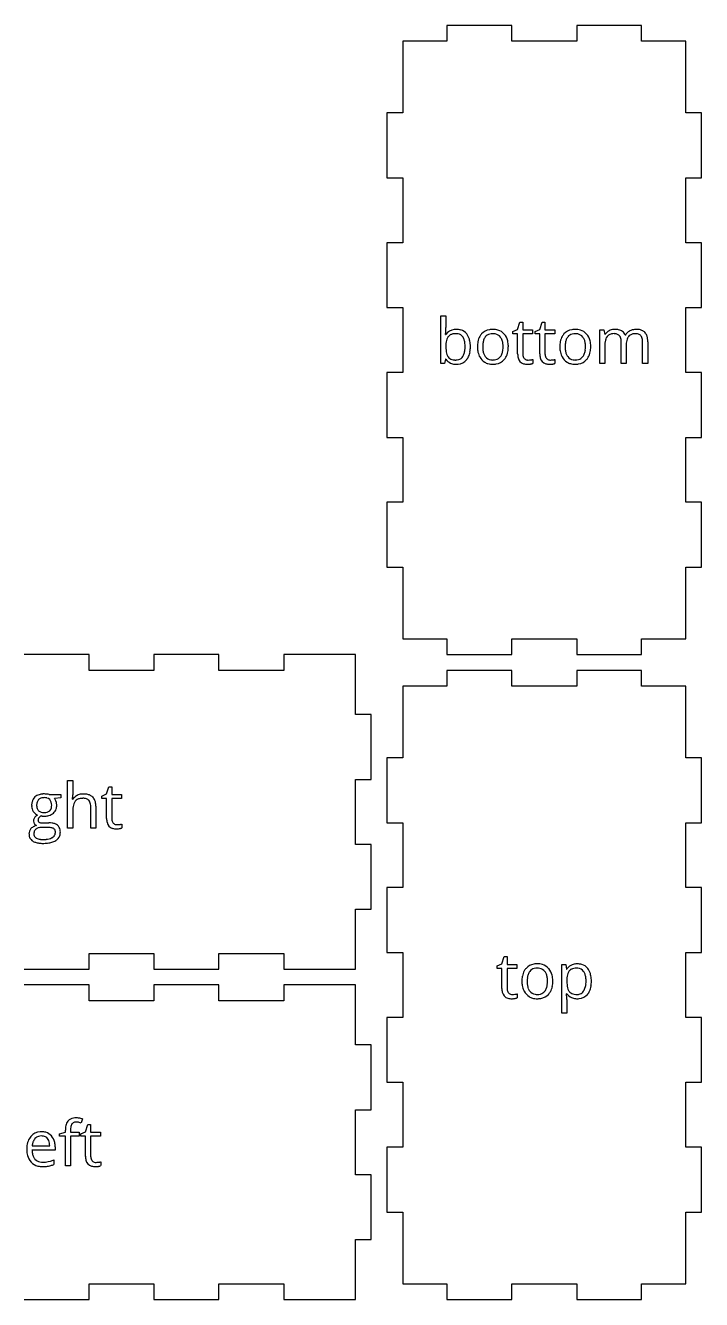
# Model space of a CAD drawing. Header units: millimetres. Extents: x 0 to 246, y 3 to 246.
# Drawn here: x 117 to 246, y 3 to 246 of the extents above; entities that cross this region are included whole.
import ezdxf

# ---------------------------------------------------------------- set-up
doc = ezdxf.new("R2010")
doc.units = ezdxf.units.MM

msp = doc.modelspace()

# ---------------------------------------------------------------- linework, layer by layer
at = {"layer": 'bottom_labelLayer'}
for p, q in [((196.26, 181.5), (196.26, 190.62)), ((196.26, 190.62), (197.23, 190.62)), ((197.23, 190.62), (197.23, 188.4)), ((210.01, 187.63), (210.93, 188.04)), ((210.01, 187.17), (210.01, 187.63)), ((210.93, 187.17), (210.01, 187.17)), ((210.93, 188.04), (211.34, 189.41)), ((210.93, 183.35), (210.93, 187.17)), ((211.34, 189.41), (211.9, 189.41)), ((211.9, 189.41), (211.9, 187.92)), ((211.9, 187.92), (213.77, 187.92)), ((213.77, 187.17), (211.9, 187.17)), ((211.9, 187.17), (211.9, 183.39)), ((213.77, 187.92), (213.77, 187.17)), ((214.25, 187.63), (215.17, 188.04)), ((214.25, 187.17), (214.25, 187.63)), ((215.17, 187.17), (214.25, 187.17)), ((215.17, 188.04), (215.58, 189.41)), ((215.17, 183.35), (215.17, 187.17)), ((215.58, 189.41), (216.14, 189.41)), ((216.14, 189.41), (216.14, 187.92)), ((216.14, 187.92), (218, 187.92)), ((218, 187.17), (216.14, 187.17)), ((216.14, 187.17), (216.14, 183.39)), ((218, 187.92), (218, 187.17)), ((226.58, 181.5), (226.58, 187.92)), ((226.58, 187.92), (227.37, 187.92)), ((227.37, 187.92), (227.53, 187.04)), ((197.19, 187.07), (197.23, 187.07)), ((227.53, 187.04), (227.58, 187.04)), ((227.55, 184.87), (227.55, 181.5)), ((230.67, 181.5), (230.67, 185.68)), ((231.45, 186.95), (231.49, 186.95)), ((231.64, 185.09), (231.64, 181.5)), ((234.77, 181.5), (234.77, 185.68)), ((235.74, 185.69), (235.74, 181.5)), ((197.16, 182.33), (196.96, 181.5)), ((197.23, 182.33), (197.16, 182.33)), ((213.81, 182.3), (213.81, 181.56)), ((218.05, 182.3), (218.05, 181.56)), ((196.96, 181.5), (196.26, 181.5)), ((227.55, 181.5), (226.58, 181.5)), ((231.64, 181.5), (230.67, 181.5)), ((235.74, 181.5), (234.77, 181.5))]:
    msp.add_line(p, q, dxfattribs=at)
for centre, radius, start, end in [((182.6, 188.2), 14.63, 355.7238, 358.1259), ((176.95, 188.39), 20.28, 358.1123, 0.0485), ((199.05, 185.8), 2.21, 95.1835, 145.1109), ((198.88, 185.5), 1.69, 100.447, 119.6701), ((199.09, 184.48), 2.73, 89.5731, 100.7324), ((199.24, 184.71), 3.32, 89.8743, 96.8145), ((199.12, 184.96), 2.25, 78.6782, 90.3749), ((199.28, 185.05), 2.97, 74.2393, 90.5624), ((199.31, 185.77), 1.42, 35.5408, 79.8011), ((199.47, 185.78), 2.23, 38.5631, 74.067), ((198.97, 185.38), 2.87, 16.4709, 38.4075), ((206.04, 185.37), 2.69, 138.1759, 150.2288), ((205.95, 185.44), 2.57, 99.1759, 137.9833), ((205.98, 185.64), 1.55, 103.4685, 142.3119), ((206.2, 184.26), 3.78, 89.7327, 100.076), ((206.17, 184.9), 2.31, 89.4806, 103.8805), ((206.2, 184.76), 2.45, 79.3454, 90.3175), ((206.25, 184.77), 3.27, 73.5223, 90.5692), ((206.39, 185.59), 1.6, 37.9578, 80.4006), ((206.44, 185.47), 2.55, 41.1446, 73.2134), ((206.08, 185.15), 3.03, 13.5014, 41.0703), ((221.76, 185.37), 2.69, 138.1759, 150.2288), ((221.67, 185.44), 2.57, 99.1759, 137.9833), ((221.7, 185.64), 1.55, 103.4685, 142.3119), ((221.92, 184.26), 3.78, 89.7327, 100.076), ((221.89, 184.9), 2.31, 89.4806, 103.8805), ((221.93, 184.76), 2.45, 79.3454, 90.3175), ((221.97, 184.77), 3.27, 73.5223, 90.5692), ((222.11, 185.59), 1.6, 37.9578, 80.4006), ((222.17, 185.47), 2.55, 41.1446, 73.2134), ((221.8, 185.15), 3.03, 13.5014, 41.0703), ((229.23, 186.07), 1.91, 117.121, 149.5424), ((229.11, 185.67), 1.53, 101.1546, 123.0656), ((229.42, 185.73), 2.31, 93.8343, 117.5072), ((229.3, 184.8), 2.42, 89.5573, 101.4832), ((229.47, 185.25), 2.79, 89.9661, 94.2831), ((229.32, 184.94), 2.28, 85.5238, 90.0794), ((229.51, 184.85), 3.18, 77.5572, 90.5513), ((229.39, 185.6), 1.61, 72.3601, 85.9562), ((229.57, 186.16), 1.02, 41.0611, 72.8993), ((229.8, 186.13), 1.88, 52.7027, 78.0054), ((229.91, 186.32), 1.66, 22.2098, 51.4971), ((233.25, 185.94), 2.03, 119.4042, 150.1829), ((233.48, 185.6), 2.44, 118.2585, 120.063), ((233.48, 185.57), 2.46, 95.8635, 117.9693), ((233.21, 185.61), 1.58, 101.0032, 121.784), ((233.4, 184.71), 2.5, 89.5622, 101.2962), ((233.56, 184.97), 3.07, 89.9197, 96.2618), ((233.42, 184.96), 2.26, 85.8144, 90.0686), ((233.59, 184.66), 3.38, 79.9361, 90.3804), ((233.48, 185.6), 1.61, 72.6396, 86.2568), ((233.67, 186.16), 1.02, 41.0408, 73.1793), ((233.81, 185.88), 2.14, 62.9724, 80.1665), ((234.05, 186.36), 1.6, 44.229, 62.6229), ((233.98, 186.33), 1.67, 19.5612, 43.3161), ((185.02, 188.03), 12.2, 355.4719, 355.6523), ((204.73, 184.72), 7.49, 177.6177, 180.0425), ((203.66, 184.69), 6.43, 179.7763, 185.7075), ((202.47, 184.84), 5.24, 171.0668, 177.8457), ((200.31, 185.19), 3.04, 160.8927, 171.2334), ((199.01, 185.65), 1.67, 143.3382, 161.256), ((198.7, 185.85), 1.29, 120.1403, 142.4249), ((199.15, 185.66), 1.61, 32.7034, 35.5241), ((198.72, 185.41), 2.11, 15.7779, 32.0151), ((197.32, 185), 3.57, 6.1649, 16.0397), ((195.16, 184.75), 5.75, 359.7681, 6.3095), ((195.33, 184.71), 5.57, 353.4935, 0.2206), ((197.51, 184.93), 4.39, 5.1339, 16.7973), ((196.21, 184.68), 5.7, 350.6563, 0.338), ((195.67, 184.73), 6.24, 359.8779, 5.4093), ((208.31, 184.75), 5.05, 169.2443, 180.3881), ((208.12, 184.7), 4.87, 179.7745, 189.0933), ((206.59, 185.09), 3.3, 150.7111, 169.4695), ((209.4, 184.74), 5.14, 173.0086, 180.2464), ((209.19, 184.69), 4.93, 179.706, 187.9161), ((207.55, 184.98), 3.27, 162.0653, 173.1675), ((206.35, 185.37), 2.01, 142.9025, 162.375), ((206.06, 185.36), 2, 20.0257, 37.435), ((205.07, 185), 3.06, 7.744, 20.069), ((203.3, 184.74), 4.85, 359.7076, 7.8973), ((203.03, 184.7), 5.12, 353.5363, 0.2014), ((204.67, 184.78), 4.49, 1.1277, 13.88), ((204.13, 184.68), 5.02, 349.1762, 0.3863), ((203.45, 184.72), 5.71, 359.9919, 1.542), ((224.03, 184.75), 5.05, 169.2443, 180.3881), ((223.84, 184.7), 4.87, 179.7745, 189.0933), ((222.31, 185.09), 3.3, 150.7111, 169.4695), ((225.12, 184.74), 5.14, 173.0086, 180.2464), ((224.91, 184.69), 4.93, 179.706, 187.9161), ((223.27, 184.98), 3.27, 162.0653, 173.1675), ((222.07, 185.37), 2.01, 142.9025, 162.375), ((221.78, 185.36), 2, 20.0257, 37.435), ((220.79, 185), 3.06, 7.744, 20.069), ((219.02, 184.74), 4.85, 359.7076, 7.8973), ((218.75, 184.7), 5.12, 353.5363, 0.2014), ((220.39, 184.78), 4.49, 1.1277, 13.88), ((219.85, 184.68), 5.02, 349.1762, 0.3863), ((219.17, 184.72), 5.71, 359.9919, 1.542), ((234.33, 184.87), 6.77, 178.0977, 180.0253), ((232.44, 184.96), 4.89, 171.3042, 178.3502), ((230.47, 185.26), 2.89, 161.0235, 171.4469), ((229.28, 185.69), 1.63, 143.077, 161.3914), ((228.99, 185.89), 1.27, 123.7021, 142.3022), ((229.44, 186.07), 1.18, 20.7071, 40.0218), ((228.86, 185.85), 1.8, 7.9864, 20.7949), ((227.8, 185.69), 2.87, 359.6948, 8.1472), ((235.92, 185.11), 4.28, 172.3776, 180.183), ((237.06, 185.09), 5.41, 179.8932, 179.9989), ((234.3, 185.33), 2.64, 160.8732, 172.5273), ((233.33, 185.68), 1.61, 140.9766, 161.17), ((233.07, 185.87), 1.29, 122.3598, 140.2884), ((233.54, 186.07), 1.18, 20.7071, 40.0218), ((232.96, 185.85), 1.8, 7.9864, 20.7949), ((231.9, 185.69), 2.87, 359.6948, 8.1472), ((232.96, 185.95), 2.76, 7.5042, 19.9645), ((231.28, 185.71), 4.46, 359.7107, 7.6907), ((198.98, 183.58), 2.15, 215.585, 245.8362), ((201.13, 184.43), 3.88, 185.5925, 194.2051), ((199.5, 184.01), 2.2, 193.943, 208.0218), ((198.85, 183.67), 1.47, 208.5536, 217.5605), ((198.79, 183.65), 1.41, 218.169, 253.8047), ((199.05, 184.46), 2.26, 253.1382, 266.8483), ((199.15, 184.14), 1.94, 269.3869, 285.8631), ((199.41, 183.7), 2.3, 274.064, 321.4081), ((199.3, 183.62), 1.4, 286.0163, 326.8497), ((198.6, 184.08), 2.23, 326.7105, 343.6662), ((197.3, 184.47), 3.59, 343.4171, 353.6369), ((199.07, 183.97), 2.73, 321.3161, 335.5436), ((198.2, 184.35), 3.69, 335.8306, 350.8255), ((206.87, 184.49), 3.6, 188.9103, 205.3171), ((206.5, 184.33), 3.2, 205.6559, 208.4461), ((206.02, 184.04), 2.63, 207.7947, 238.6758), ((207.38, 184.43), 3.1, 187.7639, 200.0977), ((206.39, 184.07), 2.04, 200.0846, 216.9131), ((206.02, 183.81), 1.59, 217.301, 261.7099), ((206.22, 184.46), 2.26, 269.4481, 284.7256), ((206.4, 183.79), 1.57, 284.5662, 322.6334), ((206.44, 184), 2.59, 278.8959, 317.9979), ((205.99, 184.1), 2.09, 323.0089, 342.6391), ((204.79, 184.49), 3.35, 342.3616, 353.7537), ((206.34, 184.08), 2.71, 318.144, 329.7566), ((205.82, 184.35), 3.3, 330.2507, 349.4117), ((213.99, 183.31), 3.06, 179.3551, 192.8478), ((212.45, 182.9), 1.47, 190.3818, 253.8772), ((213.86, 183.37), 1.96, 179.6417, 189.7506), ((213.17, 183.25), 1.26, 189.5479, 205.7874), ((212.89, 183.12), 0.943, 206.1295, 221.4084), ((212.86, 183.1), 0.904, 221.5949, 262.3505), ((212.96, 185.59), 3.4, 280.4847, 282.6268), ((213.26, 184.26), 2.03, 282.5877, 285.5794), ((213.4, 183.71), 1.46, 285.7245, 286.256), ((218.23, 183.31), 3.06, 179.3551, 192.8478), ((216.69, 182.9), 1.47, 190.3818, 253.8772), ((218.1, 183.37), 1.96, 179.6417, 189.7506), ((217.41, 183.25), 1.26, 189.5479, 205.7874), ((217.12, 183.12), 0.943, 206.1295, 221.4084), ((217.09, 183.1), 0.904, 221.5949, 262.3505), ((217.19, 185.59), 3.4, 280.4847, 282.6268), ((217.49, 184.26), 2.03, 282.5877, 285.5794), ((217.64, 183.71), 1.46, 285.7245, 286.256), ((222.59, 184.49), 3.6, 188.9103, 205.3171), ((222.22, 184.33), 3.2, 205.6559, 208.4461), ((221.74, 184.04), 2.63, 207.7947, 238.6758), ((223.1, 184.43), 3.1, 187.7639, 200.0977), ((222.11, 184.07), 2.04, 200.0846, 216.9131), ((221.74, 183.81), 1.59, 217.301, 261.7099), ((221.95, 184.46), 2.26, 269.4481, 284.7256), ((222.12, 183.79), 1.57, 284.5662, 322.6334), ((222.16, 184), 2.59, 278.8959, 317.9979), ((221.71, 184.1), 2.09, 323.0089, 342.6391), ((220.51, 184.49), 3.35, 342.3616, 353.7537), ((222.06, 184.08), 2.71, 318.144, 329.7566), ((221.54, 184.35), 3.3, 330.2507, 349.4117), ((199.15, 183.96), 2.57, 245.9802, 255.5455), ((199.23, 184.33), 2.95, 255.7755, 270.3186), ((199.13, 185.32), 3.13, 266.3776, 270.051), ((199.25, 184.68), 3.3, 269.9225, 275.5482), ((206.05, 184.1), 2.71, 238.8116, 253.2428), ((206.16, 184.51), 3.12, 253.5437, 270.4183), ((206.19, 184.61), 2.42, 260.5033, 270.2477), ((206.2, 185.16), 3.78, 269.7503, 279.8033), ((212.76, 183.92), 2.54, 253.7848, 270.8853), ((212.93, 183.49), 1.3, 261.3265, 270.1914), ((212.79, 183.88), 2.49, 270.0035, 270.7608), ((212.78, 184.41), 3.03, 270.8932, 275.5484), ((212.94, 185.38), 3.19, 269.8803, 278.3028), ((212.67, 185.59), 4.22, 275.5261, 279.2939), ((212.77, 185.02), 3.64, 279.1865, 280.1144), ((212.97, 185.13), 2.94, 278.4155, 279.0082), ((212.93, 184.14), 2.74, 280.007, 283.3735), ((212.61, 187.42), 5.26, 278.959, 280.5104), ((213.17, 183.12), 1.69, 283.3069, 288.1198), ((213.41, 182.42), 0.957, 287.9889, 295.3048), ((216.99, 183.92), 2.54, 253.7848, 270.8853), ((217.17, 183.49), 1.3, 261.3265, 270.1914), ((217.03, 183.88), 2.49, 270.0035, 270.7608), ((217.02, 184.41), 3.03, 270.8932, 275.5484), ((217.18, 185.38), 3.19, 269.8803, 278.3028), ((216.9, 185.59), 4.22, 275.5261, 279.2939), ((217, 185.02), 3.64, 279.1865, 280.1144), ((217.21, 185.13), 2.94, 278.4155, 279.0082), ((217.17, 184.14), 2.74, 280.007, 283.3735), ((216.85, 187.42), 5.26, 278.959, 280.5104), ((217.41, 183.12), 1.69, 283.3069, 288.1198), ((217.64, 182.42), 0.957, 287.9889, 295.3048), ((221.77, 184.1), 2.71, 238.8116, 253.2428), ((221.88, 184.51), 3.12, 253.5437, 270.4183), ((221.91, 184.61), 2.42, 260.5033, 270.2477), ((221.92, 185.16), 3.78, 269.7503, 279.8033)]:
    msp.add_arc(centre, radius, start, end, dxfattribs=at)
at = {"layer": 'bottom_outsideCutPath'}
for p, q in [((209.81, 246), (197.44, 246)), ((197.44, 246), (197.44, 243)), ((209.81, 243), (209.81, 246)), ((234.56, 246), (222.19, 246)), ((222.19, 246), (222.19, 243)), ((234.56, 243), (234.56, 246)), ((189, 243), (189, 229.31)), ((197.44, 243), (189, 243)), ((222.19, 243), (209.81, 243)), ((243, 243), (234.56, 243)), ((243, 241.69), (243, 243)), ((243, 229.31), (243, 241.69)), ((189, 229.31), (186, 229.31)), ((186, 229.31), (186, 216.94)), ((246, 229.31), (243, 229.31)), ((246, 216.94), (246, 229.31)), ((186, 216.94), (189, 216.94)), ((189, 216.94), (189, 204.56)), ((243, 204.56), (243, 216.94)), ((243, 216.94), (246, 216.94)), ((189, 204.56), (186, 204.56)), ((186, 204.56), (186, 192.19)), ((246, 204.56), (243, 204.56)), ((246, 192.19), (246, 204.56)), ((186, 192.19), (189, 192.19)), ((189, 192.19), (189, 179.81)), ((243, 179.81), (243, 192.19)), ((243, 192.19), (246, 192.19)), ((189, 179.81), (186, 179.81)), ((186, 179.81), (186, 167.44)), ((246, 179.81), (243, 179.81)), ((246, 167.44), (246, 179.81)), ((186, 167.44), (189, 167.44)), ((189, 167.44), (189, 155.06)), ((243, 155.06), (243, 167.44)), ((243, 167.44), (246, 167.44)), ((189, 155.06), (186, 155.06)), ((186, 155.06), (186, 142.69)), ((246, 155.06), (243, 155.06)), ((246, 142.69), (246, 155.06)), ((186, 142.69), (189, 142.69)), ((189, 142.69), (189, 130.31)), ((243, 129), (243, 142.69)), ((243, 142.69), (246, 142.69)), ((189, 130.31), (189, 129)), ((189, 129), (197.44, 129)), ((197.44, 129), (197.44, 126)), ((209.81, 126), (209.81, 129)), ((209.81, 129), (222.19, 129)), ((222.19, 129), (222.19, 126)), ((234.56, 126), (234.56, 129)), ((234.56, 129), (243, 129)), ((197.44, 126), (209.81, 126)), ((222.19, 126), (234.56, 126))]:
    msp.add_line(p, q, dxfattribs=at)
at = {"layer": 'left_labelLayer'}
for p, q in [((127.92, 37.44), (127.67, 36.67)), ((123.51, 34.57), (124.66, 34.92)), ((123.51, 34.13), (123.51, 34.57)), ((124.66, 34.13), (123.51, 34.13)), ((124.66, 34.92), (124.66, 35.28)), ((124.66, 28.47), (124.66, 34.13)), ((125.63, 35.31), (125.63, 34.89)), ((125.63, 34.89), (127.27, 34.89)), ((127.27, 34.13), (125.63, 34.13)), ((125.63, 34.13), (125.63, 28.47)), ((127.27, 34.89), (127.27, 34.13)), ((127.59, 34.6), (128.51, 35.01)), ((127.59, 34.13), (127.59, 34.6)), ((128.51, 34.13), (127.59, 34.13)), ((128.51, 35.01), (128.92, 36.38)), ((128.51, 30.31), (128.51, 34.13)), ((128.92, 36.38), (129.48, 36.38)), ((129.48, 36.38), (129.48, 34.89)), ((129.48, 34.89), (131.35, 34.89)), ((131.35, 34.13), (129.48, 34.13)), ((129.48, 34.13), (129.48, 30.35)), ((131.35, 34.89), (131.35, 34.13)), ((118.32, 32.29), (121.67, 32.29)), ((122.72, 32.12), (122.72, 31.5)), ((122.72, 31.5), (118.29, 31.5)), ((122.44, 29.63), (122.44, 28.77)), ((131.39, 29.27), (131.39, 28.53)), ((125.63, 28.47), (124.66, 28.47))]:
    msp.add_line(p, q, dxfattribs=at)
for centre, radius, start, end in [((126.75, 35.76), 2.04, 141.7434, 168.2322), ((126.45, 35.92), 1.71, 98.2552, 139.6203), ((126.82, 35.84), 1.13, 145.0688, 162.1802), ((126.58, 35.99), 0.842, 102.7678, 144.338), ((126.71, 34.69), 2.96, 89.6697, 99.9314), ((126.7, 35.54), 1.31, 89.4859, 103.4197), ((126.7, 34.76), 2.09, 83.076, 89.7927), ((126.71, 34.52), 3.13, 81.5641, 89.7018), ((126.58, 33.73), 3.13, 76.5184, 83.0216), ((126.49, 32.98), 4.68, 75.974, 81.6565), ((126.21, 32.17), 4.72, 71.9613, 76.5918), ((126.12, 31.41), 6.3, 73.2964, 76.0946), ((120.26, 32.25), 2.88, 140.1056, 148.9068), ((119.97, 32.51), 2.49, 92.4763, 140.5386), ((119.96, 32.7), 1.48, 106.4657, 137.9176), ((120.07, 32.28), 1.92, 89.4423, 106.2089), ((120.1, 31.57), 3.44, 89.9638, 93.9177), ((120.1, 32.19), 2, 79.6468, 90.291), ((120.13, 32.04), 2.96, 74.2126, 90.545), ((120.24, 32.85), 1.33, 40.0823, 80.6243), ((120.32, 32.73), 2.25, 41.2065, 74.0233), ((119.96, 32.42), 2.72, 11.5994, 41.1496), ((128.6, 35.33), 3.94, 167.5776, 180.6587), ((130.23, 35.31), 4.59, 178.1974, 180.0232), ((128.97, 35.36), 3.33, 171.6528, 178.4384), ((127.64, 35.56), 1.99, 161.8438, 171.7847), ((122.39, 31.66), 5.11, 168.9539, 180.3843), ((122.84, 31.63), 5.56, 179.9886, 181.7991), ((120.72, 32), 3.41, 149.4071, 169.1854), ((121.97, 31.96), 3.67, 172.1546, 174.7615), ((121.14, 32.09), 2.83, 160.3353, 172.5315), ((120.29, 32.41), 1.92, 138.0995, 160.5866), ((120.11, 32.74), 1.5, 23.4822, 39.7072), ((119.54, 32.51), 2.11, 8.7343, 23.2772), ((118.36, 32.31), 3.31, 359.6745, 8.9225), ((118.76, 32.14), 3.96, 359.6148, 12.0336), ((121.59, 31.55), 4.3, 181.3575, 194.492), ((120.2, 31.17), 2.86, 194.0877, 223.0538), ((120.05, 31.06), 2.68, 223.5466, 256.1957), ((122.2, 31.58), 3.9, 181.1447, 190.8007), ((120.82, 31.31), 2.5, 190.6006, 206.0275), ((120.21, 31.02), 1.83, 206.295, 222.5558), ((120.15, 30.99), 1.77, 223.0645, 258.1401), ((120.37, 31.88), 2.68, 257.5312, 270.4319), ((120.37, 34.34), 5.14, 270.1984, 292.209), ((120.12, 35.05), 5.89, 291.8256, 293.1614), ((131.57, 30.28), 3.06, 179.3551, 192.8478), ((130.03, 29.86), 1.47, 190.3818, 253.8772), ((131.44, 30.34), 1.96, 179.6417, 189.7506), ((130.75, 30.22), 1.26, 189.5479, 205.7874), ((130.47, 30.09), 0.943, 206.1295, 221.4084), ((130.43, 30.06), 0.904, 221.5949, 262.3505), ((130.51, 30.45), 1.3, 261.3265, 270.1914), ((130.52, 32.35), 3.19, 269.8803, 278.3028), ((130.55, 32.1), 2.94, 278.4155, 279.0082), ((130.19, 34.39), 5.26, 278.959, 280.5104), ((130.53, 32.56), 3.4, 280.4847, 282.6268), ((130.83, 31.23), 2.03, 282.5877, 285.5794), ((130.98, 30.68), 1.46, 285.7245, 286.256), ((120.32, 32.13), 3.78, 256.0088, 270.4848), ((120.36, 36.27), 7.92, 269.9669, 271.9932), ((120.43, 34.36), 6.01, 271.912, 275.9727), ((120.64, 32.45), 4.08, 275.9054, 281.6604), ((120.54, 32.82), 4.47, 281.9936, 287.8852), ((120.11, 34.12), 5.84, 287.9023, 293.4861), ((130.33, 30.89), 2.54, 253.7848, 270.8853), ((130.37, 30.84), 2.49, 270.0035, 270.7608), ((130.36, 31.38), 3.03, 270.8932, 275.5484), ((130.25, 32.56), 4.22, 275.5261, 279.2939), ((130.35, 31.99), 3.64, 279.1865, 280.1144), ((130.51, 31.11), 2.74, 280.007, 283.3735), ((130.75, 30.09), 1.69, 283.3069, 288.1198), ((130.98, 29.39), 0.957, 287.9889, 295.3048)]:
    msp.add_arc(centre, radius, start, end, dxfattribs=at)
at = {"layer": 'left_outsideCutPath'}
for p, q in [((129.19, 63), (116.81, 63)), ((129.19, 60), (129.19, 63)), ((153.94, 63), (141.56, 63)), ((141.56, 63), (141.56, 60)), ((153.94, 60), (153.94, 63)), ((180, 63), (166.31, 63)), ((166.31, 63), (166.31, 60)), ((180, 51.56), (180, 63)), ((141.56, 60), (129.19, 60)), ((166.31, 60), (153.94, 60)), ((183, 51.56), (180, 51.56)), ((183, 39.19), (183, 51.56)), ((180, 26.81), (180, 39.19)), ((180, 39.19), (183, 39.19)), ((183, 26.81), (180, 26.81)), ((183, 14.44), (183, 26.81)), ((180, 3), (180, 14.44)), ((180, 14.44), (183, 14.44)), ((129.19, 3), (129.19, 6)), ((129.19, 6), (141.56, 6)), ((141.56, 6), (141.56, 3)), ((153.94, 3), (153.94, 6)), ((153.94, 6), (166.31, 6)), ((166.31, 6), (166.31, 3)), ((116.81, 3), (129.19, 3)), ((141.56, 3), (153.94, 3)), ((166.31, 3), (178.69, 3)), ((178.69, 3), (180, 3))]:
    msp.add_line(p, q, dxfattribs=at)
at = {"layer": 'right_labelLayer'}
for p, q in [((125.09, 92.88), (125.09, 102)), ((125.09, 102), (126.07, 102)), ((126.07, 102), (126.07, 99.24)), ((132.53, 99.42), (132.94, 100.79)), ((132.94, 100.79), (133.5, 100.79)), ((133.5, 100.79), (133.5, 99.3)), ((121.56, 99.3), (123.78, 99.3)), ((123.78, 98.69), (122.59, 98.55)), ((123.78, 99.3), (123.78, 98.69)), ((126.02, 98.41), (126.08, 98.41)), ((131.61, 99.02), (132.53, 99.42)), ((131.61, 98.55), (131.61, 99.02)), ((132.53, 98.55), (131.61, 98.55)), ((132.53, 94.73), (132.53, 98.55)), ((133.5, 99.3), (135.37, 99.3)), ((135.37, 98.55), (133.5, 98.55)), ((133.5, 98.55), (133.5, 94.77)), ((135.37, 99.3), (135.37, 98.55)), ((126.07, 96.24), (126.07, 92.88)), ((129.49, 92.88), (129.49, 97.04)), ((130.46, 97.07), (130.46, 92.88)), ((121.22, 93.03), (120.06, 93.03)), ((120.4, 93.9), (121.53, 93.9)), ((126.07, 92.88), (125.09, 92.88)), ((130.46, 92.88), (129.49, 92.88)), ((135.41, 93.69), (135.41, 92.94))]:
    msp.add_line(p, q, dxfattribs=at)
for centre, radius, start, end in [((121.03, 97.25), 2.81, 166.8196, 180.4839), ((120.68, 97.22), 2.45, 179.976, 183.6207), ((120.1, 97.48), 1.85, 132.3288, 167.3341), ((120.22, 97.3), 2.07, 106.2189, 131.5378), ((121.74, 97.25), 2.56, 175.3393, 180.0865), ((121.08, 97.23), 1.9, 179.5617, 191.6529), ((121, 97.32), 1.82, 162.5912, 175.7343), ((120.39, 97.53), 1.17, 135.584, 163.0016), ((120.34, 97.55), 1.12, 122.5211, 134.9967), ((120.54, 96.28), 3.13, 93.633, 106.5409), ((120.45, 97.37), 1.33, 101.062, 121.9739), ((120.59, 96.67), 2.04, 89.5859, 101.3334), ((120.64, 95.13), 4.3, 89.938, 94.0268), ((120.63, 96.6), 2.12, 76.1095, 90.7028), ((120.66, 95.69), 3.73, 82.5852, 90.1849), ((120.77, 96.58), 2.84, 74.0089, 82.5695), ((120.9, 97.57), 1.1, 13.9536, 77.6674), ((119.96, 97.3), 2.09, 359.1807, 15.0432), ((120.08, 97.24), 1.97, 345.4362, 0.7466), ((121.35, 97.57), 1.58, 29.4584, 38.3577), ((120.7, 97.2), 2.32, 23.1846, 29.5422), ((120.08, 96.93), 3, 21.2508, 23.3488), ((121.13, 97.34), 1.87, 6.8505, 20.9872), ((120.78, 97.24), 2.23, 342.565, 0.5958), ((120.61, 97.27), 2.4, 359.871, 7.0432), ((122.25, 98.95), 3.8, 351.9714, 354.9618), ((120.29, 99.12), 5.77, 354.9828, 357.8944), ((117.32, 99.23), 8.75, 357.8674, 0.0683), ((127.73, 97.38), 1.94, 119.8316, 147.9726), ((128.91, 96.6), 2.81, 160.1567, 171.5313), ((127.78, 97.02), 1.62, 140.6208, 160.5049), ((127.57, 97.16), 1.36, 118.4551, 139.6706), ((127.96, 97.02), 2.37, 116.6658, 120.4183), ((128.01, 96.91), 2.5, 96.6653, 116.3782), ((127.78, 96.75), 1.83, 100.1068, 118.0848), ((127.99, 95.65), 2.94, 89.5919, 100.3595), ((128.1, 96.25), 3.16, 89.8927, 96.9959), ((128.02, 96.02), 2.58, 84.0198, 90.151), ((128.13, 95.46), 3.95, 80.6863, 90.3537), ((128.12, 96.85), 1.74, 71.0828, 84.3692), ((128.33, 97.46), 1.1, 43.3791, 71.5386), ((128.38, 96.91), 2.48, 65.6023, 80.8844), ((128.28, 97.43), 1.16, 22.7025, 42.3419), ((127.76, 97.21), 1.72, 8.4932, 22.658), ((128.67, 97.57), 1.75, 46.7401, 65.413), ((126.74, 97.05), 2.75, 359.6714, 8.6877), ((128.69, 97.64), 1.69, 19.2204, 45.7661), ((127.72, 97.28), 2.73, 6.4734, 19.6468), ((126.26, 97.09), 4.21, 359.7945, 6.7744), ((120.23, 97.17), 2.01, 183.0161, 212.3123), ((120.32, 97.23), 2.11, 212.4713, 215.8875), ((120, 96.98), 1.71, 215.1641, 247.4748), ((119.56, 94.32), 0.986, 144.4964, 161.3351), ((119.88, 94.08), 1.39, 132.7259, 144.148), ((120.41, 93.52), 2.16, 125.2213, 132.8655), ((120.93, 92.79), 3.06, 121.2352, 125.3795), ((120.42, 97.09), 1.22, 191.3555, 213.366), ((120.26, 97), 1.04, 213.9574, 227.7971), ((120.17, 94.42), 0.732, 147.5369, 180.2592), ((120.41, 94.26), 1.02, 128.0882, 147.14), ((120.4, 97.17), 1.26, 228.2621, 254.7341), ((120.85, 93.71), 1.73, 117.3935, 128.4095), ((120.54, 97.84), 2.64, 259.4963, 263.3905), ((120.58, 97.77), 1.89, 254.4016, 267.4349), ((120.59, 98.32), 3.13, 263.4836, 270.1272), ((120.62, 98.39), 2.5, 267.0155, 270.0322), ((120.6, 99.42), 4.22, 269.9691, 272.9313), ((120.65, 98), 2.12, 269.2257, 284.3774), ((120.67, 98.41), 3.21, 272.5335, 285.258), ((120.94, 97), 1.07, 282.7797, 346.4828), ((120.96, 97.4), 2.16, 284.9316, 310.6223), ((121.19, 97.13), 1.8, 310.6098, 342.0924), ((130.72, 96.32), 4.65, 171.3202, 178.3407), ((132.34, 96.24), 6.28, 178.108, 180.023), ((119.2, 91.82), 1.49, 138.3916, 181.0053), ((119.36, 91.68), 1.7, 113.8121, 138.3496), ((119.68, 94.29), 1.11, 161.7226, 180.4843), ((119.68, 94.28), 1.12, 179.9839, 182.9377), ((119.47, 94.25), 0.902, 182.1767, 215.3415), ((119.66, 91.03), 2.41, 102.2871, 114.1173), ((119.69, 91.94), 1.02, 130.7945, 169.0414), ((119.71, 94.43), 1.2, 215.4649, 217.1748), ((119.57, 94.31), 1.01, 216.5861, 245.4969), ((119.76, 91.85), 1.14, 117.2304, 130.5024), ((119.9, 91.56), 1.46, 99.8103, 116.8229), ((119.94, 94.41), 0.504, 179.2919, 198.3581), ((119.84, 94.39), 0.407, 199.2292, 239.5691), ((119.92, 94.49), 0.54, 238.2198, 239.8463), ((119.98, 94.62), 0.682, 240.7302, 254.5027), ((120.04, 90.79), 2.24, 89.6435, 100.0209), ((120.17, 95.27), 1.35, 254.1636, 262.2123), ((120.32, 96.3), 2.39, 262.0555, 267.2084), ((120.39, 97.6), 3.7, 267.0919, 270.0863), ((121.24, 86.84), 6.19, 86.5054, 90.1399), ((121.55, 89.92), 3.98, 81.5744, 90.306), ((121.4, 89.36), 3.66, 81.4172, 86.5757), ((121.65, 91.04), 1.97, 73.41, 81.5907), ((121.77, 91.35), 2.54, 68.3671, 81.7399), ((121.96, 92.04), 0.923, 58.9972, 73.8587), ((122.11, 92.31), 0.613, 31.5096, 58.0777), ((121.95, 92.22), 0.797, 10.6609, 30.9361), ((122.06, 92.07), 1.76, 52.1879, 68.2501), ((121.44, 92.11), 1.32, 359.5461, 10.9905), ((122.26, 92.34), 1.42, 8.6201, 51.8983), ((121.56, 92.2), 2.14, 359.7431, 9.7326), ((135.59, 94.69), 3.06, 179.3551, 192.8478), ((134.05, 94.28), 1.47, 190.3818, 253.8772), ((135.46, 94.76), 1.96, 179.6417, 189.7506), ((134.77, 94.63), 1.26, 189.5479, 205.7874), ((134.49, 94.5), 0.943, 206.1295, 221.4084), ((134.35, 95.31), 2.54, 253.7848, 270.8853), ((134.45, 94.48), 0.904, 221.5949, 262.3505), ((134.53, 94.87), 1.3, 261.3265, 270.1914), ((134.39, 95.26), 2.49, 270.0035, 270.7608), ((134.38, 95.8), 3.03, 270.8932, 275.5484), ((134.54, 96.76), 3.19, 269.8803, 278.3028), ((134.27, 96.98), 4.22, 275.5261, 279.2939), ((134.37, 96.41), 3.64, 279.1865, 280.1144), ((134.57, 96.51), 2.94, 278.4155, 279.0082), ((134.53, 95.52), 2.74, 280.007, 283.3735), ((134.21, 98.8), 5.26, 278.959, 280.5104), ((134.77, 94.5), 1.69, 283.3069, 288.1198), ((134.55, 96.97), 3.4, 280.4847, 282.6268), ((134.85, 95.64), 2.03, 282.5877, 285.5794), ((135, 93.81), 0.957, 287.9889, 295.3048), ((135, 95.09), 1.46, 285.7245, 286.256), ((119.77, 91.79), 2.05, 179.9785, 183.0227), ((119.3, 91.74), 1.58, 182.208, 207.7462), ((119.26, 91.76), 1.55, 208.9036, 236.4232), ((119.67, 92.34), 2.26, 235.9668, 251.2229), ((120.21, 91.82), 1.56, 168.2581, 180.382), ((119.63, 91.79), 0.977, 179.2208, 200.9355), ((119.52, 91.76), 0.859, 202.0287, 236.1458), ((120.05, 93.47), 3.45, 251.2102, 262.7064), ((119.69, 91.99), 1.14, 235.0636, 238.504), ((119.89, 92.35), 1.56, 239.1066, 254.4863), ((120.17, 93.29), 2.53, 254.2324, 263.4937), ((120.32, 95.45), 5.45, 262.5635, 270.2699), ((120.34, 94.73), 3.99, 263.4108, 270.1457), ((120.38, 97.71), 7.71, 269.7545, 276.617), ((120.38, 97.28), 6.54, 269.7958, 275.3991), ((120.35, 95.74), 5, 269.9083, 270.0001), ((120.62, 94.77), 4.01, 275.2957, 283.3516), ((120.72, 94.84), 4.82, 276.494, 286.4953), ((121.02, 93.13), 2.32, 283.1371, 295.8573), ((121.32, 92.48), 1.62, 296.4048, 301.8009), ((121.27, 93.02), 2.92, 286.2542, 302.528), ((121.43, 92.32), 1.42, 301.2231, 318.6238), ((121.69, 92.08), 1.06, 319.0765, 1.1407), ((121.57, 92.49), 2.31, 303.1867, 304.1726), ((121.9, 92.08), 1.79, 302.9904, 339.5494), ((121.59, 92.16), 2.11, 340.5269, 0.7202)]:
    msp.add_arc(centre, radius, start, end, dxfattribs=at)
at = {"layer": 'right_outsideCutPath'}
for p, q in [((129.19, 126), (116.81, 126)), ((129.19, 123), (129.19, 126)), ((153.94, 126), (141.56, 126)), ((141.56, 126), (141.56, 123)), ((153.94, 123), (153.94, 126)), ((180, 126), (166.31, 126)), ((166.31, 126), (166.31, 123)), ((180, 114.56), (180, 126)), ((141.56, 123), (129.19, 123)), ((166.31, 123), (153.94, 123)), ((183, 114.56), (180, 114.56)), ((183, 102.19), (183, 114.56)), ((180, 89.81), (180, 102.19)), ((180, 102.19), (183, 102.19)), ((183, 89.81), (180, 89.81)), ((183, 77.44), (183, 89.81)), ((180, 66), (180, 77.44)), ((180, 77.44), (183, 77.44)), ((129.19, 66), (129.19, 69)), ((129.19, 69), (141.56, 69)), ((141.56, 69), (141.56, 66)), ((153.94, 66), (153.94, 69)), ((153.94, 69), (166.31, 69)), ((166.31, 69), (166.31, 66)), ((116.81, 66), (129.19, 66)), ((141.56, 66), (153.94, 66)), ((166.31, 66), (178.69, 66)), ((178.69, 66), (180, 66))]:
    msp.add_line(p, q, dxfattribs=at)
at = {"layer": 'top_labelLayer'}
for p, q in [((207.93, 67.03), (208.34, 68.4)), ((208.34, 68.4), (208.9, 68.4)), ((208.9, 68.4), (208.9, 66.91)), ((207.01, 66.62), (207.93, 67.03)), ((207.01, 66.15), (207.01, 66.62)), ((207.93, 66.15), (207.01, 66.15)), ((207.93, 62.33), (207.93, 66.15)), ((208.9, 66.91), (210.76, 66.91)), ((210.76, 66.15), (208.9, 66.15)), ((208.9, 66.15), (208.9, 62.37)), ((210.76, 66.91), (210.76, 66.15)), ((219.34, 57.6), (219.34, 66.91)), ((219.34, 66.91), (220.13, 66.91)), ((220.13, 66.91), (220.27, 66.03)), ((220.27, 66.03), (220.31, 66.03)), ((220.31, 63.92), (220.31, 63.7)), ((210.81, 61.29), (210.81, 60.54)), ((220.31, 61.31), (220.24, 61.31)), ((220.31, 60.25), (220.31, 57.6)), ((220.31, 57.6), (219.34, 57.6))]:
    msp.add_line(p, q, dxfattribs=at)
for centre, radius, start, end in [((215.07, 64.08), 3.3, 150.7111, 169.4695), ((214.52, 64.36), 2.69, 138.1759, 150.2288), ((214.43, 64.43), 2.57, 99.1759, 137.9833), ((214.45, 64.63), 1.55, 103.4685, 142.3119), ((214.68, 63.25), 3.78, 89.7327, 100.076), ((214.65, 63.88), 2.31, 89.4806, 103.8805), ((214.68, 63.75), 2.45, 79.3454, 90.3175), ((214.73, 63.76), 3.27, 73.5223, 90.5692), ((214.87, 64.58), 1.6, 37.9578, 80.4006), ((214.92, 64.45), 2.55, 41.1446, 73.2134), ((214.56, 64.14), 3.03, 13.5014, 41.0703), ((222.46, 64.52), 2.62, 132.3565, 144.9196), ((222.07, 64.63), 1.67, 141.889, 160.5973), ((222.05, 64.96), 2.02, 115.4006, 132.3118), ((221.76, 64.85), 1.29, 118.557, 141.0244), ((221.97, 64.45), 1.73, 100.0868, 118.1918), ((222.21, 64.58), 2.44, 97.7066, 114.8821), ((222.17, 63.4), 2.8, 89.5904, 100.3502), ((222.32, 63.87), 3.15, 89.8468, 97.9474), ((222.19, 64.11), 2.09, 84.0379, 90.0848), ((222.36, 64.04), 2.98, 74.1924, 90.5785), ((222.28, 64.68), 1.51, 35.4482, 85.2267), ((222.56, 64.79), 2.2, 38.0523, 74.0417), ((222, 64.36), 2.92, 16.3356, 37.9091), ((216.78, 63.74), 5.05, 169.2443, 180.3881), ((216.6, 63.68), 4.87, 179.7745, 189.0933), ((217.88, 63.73), 5.14, 173.0086, 180.2464), ((217.67, 63.68), 4.93, 179.706, 187.9161), ((216.02, 63.96), 3.27, 162.0653, 173.1675), ((214.83, 64.36), 2.01, 142.9025, 162.375), ((214.54, 64.35), 2, 20.0257, 37.435), ((213.55, 63.98), 3.06, 7.744, 20.069), ((211.77, 63.73), 4.85, 359.7076, 7.8973), ((211.5, 63.69), 5.12, 353.5363, 0.2014), ((213.14, 63.77), 4.49, 1.1277, 13.88), ((212.61, 63.67), 5.02, 349.1762, 0.3863), ((211.93, 63.7), 5.71, 359.9919, 1.542), ((226.5, 63.86), 6.19, 178.0661, 179.4474), ((226.74, 63.68), 6.43, 179.7763, 185.7075), ((224.97, 63.93), 4.66, 171.0869, 178.3248), ((223.17, 64.22), 2.83, 160.2895, 171.2453), ((221.84, 64.35), 2.06, 19.8991, 35.898), ((220.86, 63.99), 3.11, 7.715, 19.886), ((220.36, 63.55), 3.62, 343.9336, 355.1137), ((219.08, 63.74), 4.91, 359.7108, 7.861), ((218.8, 63.7), 5.18, 354.8402, 0.1175), ((220.5, 63.9), 4.48, 4.5766, 16.6089), ((219.29, 63.67), 5.7, 350.6563, 0.338), ((218.66, 63.71), 6.33, 359.9003, 4.9018), ((210.98, 62.3), 3.06, 179.3551, 192.8478), ((209.45, 61.88), 1.47, 190.3818, 253.8772), ((210.86, 62.36), 1.96, 179.6417, 189.7506), ((210.17, 62.24), 1.26, 189.5479, 205.7874), ((209.88, 62.11), 0.943, 206.1295, 221.4084), ((209.85, 62.08), 0.904, 221.5949, 262.3505), ((209.93, 62.47), 1.3, 261.3265, 270.1914), ((209.94, 64.37), 3.19, 269.8803, 278.3028), ((209.97, 64.12), 2.94, 278.4155, 279.0082), ((209.61, 66.41), 5.26, 278.959, 280.5104), ((209.95, 64.57), 3.4, 280.4847, 282.6268), ((210.25, 63.24), 2.03, 282.5877, 285.5794), ((210.4, 62.69), 1.46, 285.7245, 286.256), ((215.35, 63.47), 3.6, 188.9103, 205.3171), ((214.98, 63.32), 3.2, 205.6559, 208.4461), ((214.5, 63.02), 2.63, 207.7947, 238.6758), ((215.86, 63.42), 3.1, 187.7639, 200.0977), ((214.87, 63.05), 2.04, 200.0846, 216.9131), ((214.53, 63.09), 2.71, 238.8116, 253.2428), ((214.5, 62.79), 1.59, 217.301, 261.7099), ((214.67, 63.6), 2.42, 260.5033, 270.2477), ((214.7, 63.44), 2.26, 269.4481, 284.7256), ((214.88, 62.78), 1.57, 284.5662, 322.6334), ((214.92, 62.99), 2.59, 278.8959, 317.9979), ((214.46, 63.08), 2.09, 323.0089, 342.6391), ((213.27, 63.47), 3.35, 342.3616, 353.7537), ((214.82, 63.06), 2.71, 318.144, 329.7566), ((214.3, 63.33), 3.3, 330.2507, 349.4117), ((211.11, 60.16), 9.2, 2.9503, 7.2021), ((222.06, 62.57), 2.15, 215.585, 245.8362), ((224.21, 63.42), 3.88, 185.5925, 194.2051), ((222.58, 63), 2.2, 193.943, 208.0218), ((221.93, 62.66), 1.47, 208.5536, 217.5605), ((221.87, 62.64), 1.41, 218.169, 253.8047), ((222.13, 63.45), 2.26, 253.1382, 266.8483), ((222.21, 64.31), 3.13, 266.3776, 270.051), ((222.23, 62.82), 1.64, 269.2257, 292.0431), ((222.49, 62.68), 2.3, 274.064, 321.4081), ((222.26, 62.69), 1.51, 293.143, 324.1354), ((221.93, 62.97), 1.94, 323.1617, 325.0153), ((221.57, 63.19), 2.35, 325.5754, 344.1505), ((222.15, 62.95), 2.73, 321.3161, 335.5436), ((221.28, 63.33), 3.69, 335.8306, 350.8255), ((209.75, 62.91), 2.54, 253.7848, 270.8853), ((209.79, 62.86), 2.49, 270.0035, 270.7608), ((209.77, 63.4), 3.03, 270.8932, 275.5484), ((209.66, 64.58), 4.22, 275.5261, 279.2939), ((209.76, 64.01), 3.64, 279.1865, 280.1144), ((209.93, 63.12), 2.74, 280.007, 283.3735), ((210.17, 62.11), 1.69, 283.3069, 288.1198), ((210.4, 61.41), 0.957, 287.9889, 295.3048), ((214.64, 63.49), 3.12, 253.5437, 270.4183), ((214.67, 64.15), 3.78, 269.7503, 279.8033), ((212.6, 60.24), 7.71, 0.0319, 2.9016), ((222.23, 62.95), 2.57, 245.9802, 255.5455), ((222.31, 63.32), 2.95, 255.7755, 270.3186), ((222.33, 63.67), 3.3, 269.9225, 275.5482)]:
    msp.add_arc(centre, radius, start, end, dxfattribs=at)
at = {"layer": 'top_outsideCutPath'}
for p, q in [((209.81, 123), (197.44, 123)), ((197.44, 123), (197.44, 120)), ((209.81, 120), (209.81, 123)), ((234.56, 123), (222.19, 123)), ((222.19, 123), (222.19, 120)), ((234.56, 120), (234.56, 123)), ((189, 120), (189, 106.31)), ((197.44, 120), (189, 120)), ((222.19, 120), (209.81, 120)), ((243, 120), (234.56, 120)), ((243, 118.69), (243, 120)), ((243, 106.31), (243, 118.69)), ((189, 106.31), (186, 106.31)), ((186, 106.31), (186, 93.94)), ((246, 106.31), (243, 106.31)), ((246, 93.94), (246, 106.31)), ((186, 93.94), (189, 93.94)), ((189, 93.94), (189, 81.56)), ((243, 81.56), (243, 93.94)), ((243, 93.94), (246, 93.94)), ((189, 81.56), (186, 81.56)), ((186, 81.56), (186, 69.19)), ((246, 81.56), (243, 81.56)), ((246, 69.19), (246, 81.56)), ((186, 69.19), (189, 69.19)), ((189, 69.19), (189, 56.81)), ((243, 56.81), (243, 69.19)), ((243, 69.19), (246, 69.19)), ((189, 56.81), (186, 56.81)), ((186, 56.81), (186, 44.44)), ((246, 56.81), (243, 56.81)), ((246, 44.44), (246, 56.81)), ((186, 44.44), (189, 44.44)), ((189, 44.44), (189, 32.06)), ((243, 32.06), (243, 44.44)), ((243, 44.44), (246, 44.44)), ((189, 32.06), (186, 32.06)), ((186, 32.06), (186, 19.69)), ((246, 32.06), (243, 32.06)), ((246, 19.69), (246, 32.06)), ((186, 19.69), (189, 19.69)), ((189, 19.69), (189, 7.31)), ((243, 6), (243, 19.69)), ((243, 19.69), (246, 19.69)), ((189, 7.31), (189, 6)), ((189, 6), (197.44, 6)), ((197.44, 6), (197.44, 3)), ((209.81, 3), (209.81, 6)), ((209.81, 6), (222.19, 6)), ((222.19, 6), (222.19, 3)), ((234.56, 3), (234.56, 6)), ((234.56, 6), (243, 6)), ((197.44, 3), (209.81, 3)), ((222.19, 3), (234.56, 3))]:
    msp.add_line(p, q, dxfattribs=at)

doc.saveas('drawing.dxf')
